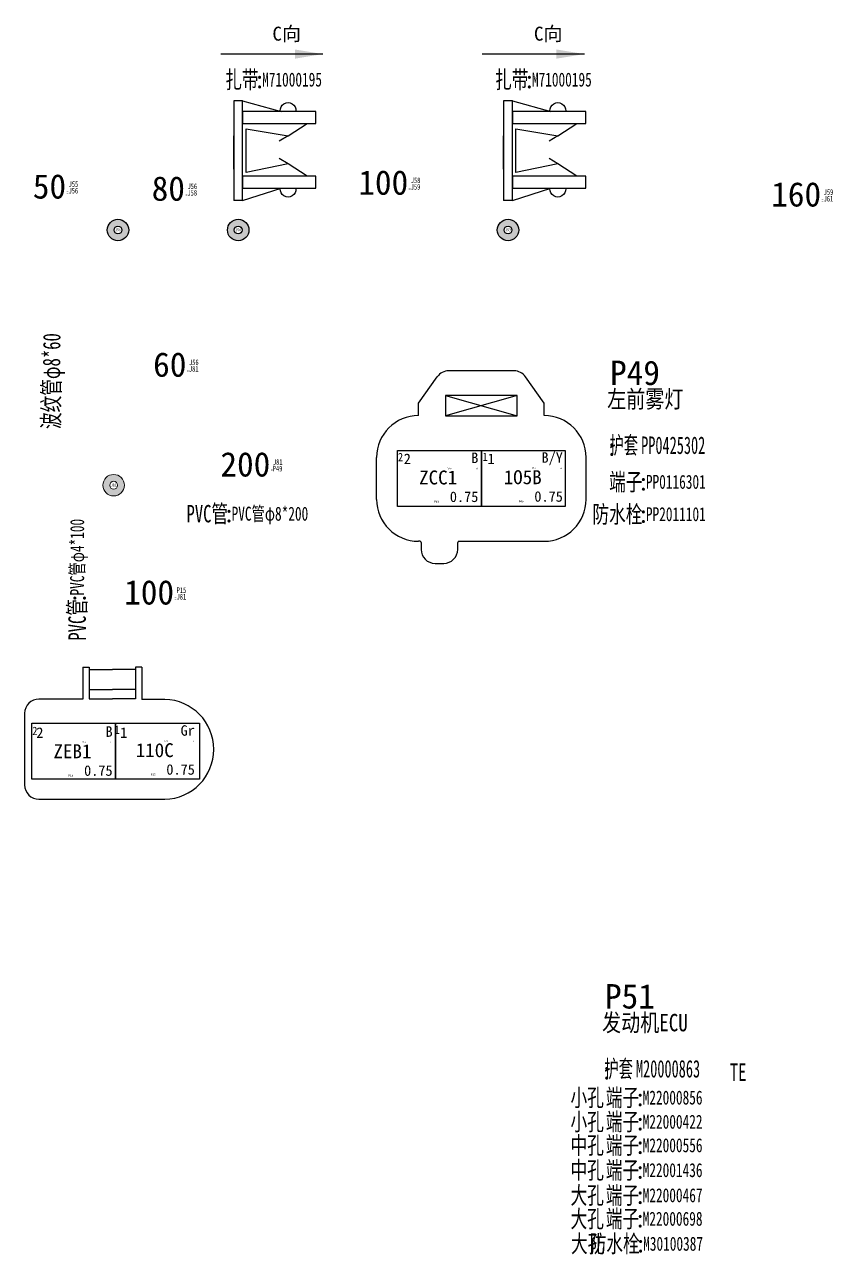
# Model space of a CAD drawing. Header units: millimetres. Extents: x -2653 to 6698, y -4403 to -42.
# Drawn here: x 482.6 to 598.1, y -683 to -507 of the extents above; entities that cross this region are included whole.
import ezdxf
from ezdxf.enums import TextEntityAlignment as Align

# ---------------------------------------------------------------- set-up
doc = ezdxf.new("R2010")
doc.units = ezdxf.units.MM
doc.header["$MEASUREMENT"] = 0
doc.linetypes.add('ACAD_ISO02W100', pattern=[15, 12, -3])
for name, color, linetype in [('DIM', 6, 'Continuous'), ('文字', 3, 'Continuous'), ('管-供应商', 43, 'Continuous'), ('管-内径', 2, 'Continuous'), ('管-名称', 59, 'Continuous'), ('管-外径', 6, 'Continuous'), ('管-编码', 58, 'Continuous'), ('节点长度', 1, 'Continuous'), ('节点长度-L', 32, 'Continuous'), ('轮廓线', 7, 'Continuous'), ('连接器-供应商', 43, 'Continuous'), ('连接器-功能', 63, 'Continuous'), ('连接器-名称', 53, 'Continuous'), ('连接器-编码', 52, 'Continuous'), ('附件-供应商', 43, 'Continuous'), ('附件-名称', 53, 'Continuous'), ('附件-数量', 21, 'Continuous'), ('附件-编码', 52, 'Continuous')]:
    doc.layers.add(name, color=color, linetype=linetype)
for name, color, linetype, plot in [('供方编码', 51, 'Continuous', False), ('备注', 4, 'Continuous', False), ('管-ID', 7, 'Continuous', False), ('管-L', 38, 'Continuous', False), ('管-不打印', 2, 'Continuous', False), ('管-位置', 18, 'Continuous', False), ('管-单位', 2, 'Continuous', False), ('管-工位', 4, 'Continuous', False), ('管-开口', 64, 'Continuous', False), ('管-数量', 6, 'Continuous', False), ('管-类别', 56, 'Continuous', False), ('管-规格', 56, 'Continuous', False), ('管-重叠值', 49, 'Continuous', False), ('管-颜色', 14, 'Continuous', False), ('节点长度-E1', 53, 'Continuous', False), ('节点长度-E2', 53, 'Continuous', False), ('节点长度-不打印', 14, 'Continuous', False), ('连接器-不打印', 1, 'Continuous', False), ('连接器-位置', 12, 'Continuous', False), ('附件-不打印', 2, 'Continuous', False), ('隐藏-剥皮长度', 2, 'Continuous', False), ('隐藏-加余量', 1, 'Continuous', False), ('隐藏-备注', 1, 'Continuous', False), ('隐藏-孔位', 1, 'Continuous', False), ('隐藏-对应端子', 2, 'Continuous', False), ('隐藏-节点长度辅助', 202, 'Continuous', False), ('隐藏-规格', 1, 'Continuous', False), ('隐藏-辅助信息', 3, 'Continuous', False), ('隐藏-防水栓', 2, 'Continuous', False)]:
    doc.layers.add(name, color=color, linetype=linetype, plot=plot)
doc.styles.add('CL', font='', dxfattribs={"height": 2})
doc.styles.get("Standard").update_dxf_attribs({"font": 'txt', "bigfont": 'gbcbig.shx'})
doc.styles.add('灯泡', font='', dxfattribs={"width": 0.7})
doc.styles.get('CL').set_extended_font_data('SimSun')
doc.styles.get('灯泡').set_extended_font_data('NSimSun')
doc.dimstyles.get("Standard").update_dxf_attribs({"dimtxt": 10, "dimasz": 0.18, "dimexe": 0.18, "dimexo": 0.0625, "dimgap": 0.09, "dimtad": 0, "dimtih": 1, "dimtoh": 1, "dimdec": 4, "dimzin": 0, "dimdsep": 46, "dimtxsty": 'Standard', "dimcen": 0.09, "dimadec": 0, "dimazin": 0, "dimtfac": 1, "dimtdec": 4, "dimtofl": 0, "dimtmove": 0, "dimatfit": 3, "dimfxl": 1, "dimtolj": 1, "dimtzin": 0, "dimarcsym": 0})

# ---------------------------------------------------------------- blocks, each defined once
blk = doc.blocks.new('1J0 973 772（出线）')
for p, q in [((934.02, 1231.78), (934.93, 1231.78)), ((934.02, 1231.78), (934.02, 1227.23)), ((934.93, 1231.78), (934.93, 1227.24)), ((934.93, 1231.44), (938.24, 1231.44)), ((941.54, 1231.44), (938.24, 1231.44)), ((942.46, 1231.78), (941.54, 1231.78)), ((941.54, 1231.78), (941.54, 1227.24)), ((942.46, 1231.78), (942.46, 1227.17)), ((934.02, 1227.23), (927.72, 1227.23)), ((934.93, 1228.59), (938.24, 1228.59)), ((934.93, 1227.24), (938.24, 1227.24)), ((941.54, 1228.59), (938.24, 1228.59)), ((941.54, 1227.24), (938.24, 1227.24)), ((945.76, 1227.17), (942.46, 1227.17)), ((925.68, 1225.19), (925.68, 1214.93)), ((925.68, 1225.19), (925.68, 1225.19)), ((925.68, 1214.93), (925.68, 1214.93)), ((927.72, 1212.89), (945.76, 1212.89))]:
    blk.add_line(p, q)
for points in [[(926.71, 1223.78), (938.71, 1223.78), (938.71, 1215.78), (926.71, 1215.78)], [(938.71, 1223.78), (950.71, 1223.78), (950.71, 1215.78), (938.71, 1215.78)]]:
    blk.add_lwpolyline(points, close=True)
for centre, radius, start, end in [((927.72, 1225.19), 2.04, 90, 180), ((945.62, 1220.03), 7.14, 271.1581, 88.8419), ((927.72, 1214.93), 2.04, 180, 270)]:
    blk.add_arc(centre, radius, start, end)
at = {"char_height": 1.5, "width": 4.0483, "attachment_point": 3}
for s, insert in [('{\\fSimSun|b0|i0|c134|p2;2}', (928.37, 1223.17)), ('{\\fSimSun|b0|i0|c134|p2;1}', (940.37, 1223.17))]:
    blk.add_mtext(s, dxfattribs=dict(at, insert=insert))
blk = doc.blocks.new('电线2')
at = {"layer": '轮廓线', "color": 7, "style": 'CL', "flags": 4}
for tag, p in [('颜色', (5.88, 2.8)), ('线径', (5.88, -2.78))]:
    blk.add_attdef(tag, text='', height=1.5, dxfattribs=at).set_placement(p, align=Align.MIDDLE_RIGHT)
blk.add_attdef('线号', text='', height=2, dxfattribs=at).set_placement((0.13, -0.02), align=Align.MIDDLE_CENTER)
at = {"layer": '隐藏-剥皮长度', "color": 2, "style": 'CL', "width": 0.9, "flags": 4}
blk.add_attdef('剥皮', text='', height=0.1, dxfattribs=at).set_placement((5.74, 1.22), align=Align.MIDDLE_RIGHT)
at = {"layer": '隐藏-加余量', "color": 1, "style": 'CL', "width": 0.9, "flags": 4}
blk.add_attdef('加余量', text='', height=0.1, dxfattribs=at).set_placement((5.74, 1.36), align=Align.MIDDLE_RIGHT)
at = {"layer": '隐藏-备注', "color": 1, "style": 'CL', "width": 0.9, "flags": 5}
blk.add_attdef('备注', text='', height=0.1, dxfattribs=at).set_placement((3.7, -1.38), align=Align.MIDDLE_CENTER)
at = {"layer": '隐藏-孔位', "color": 6, "style": 'CL', "width": 0.9, "flags": 4}
blk.add_attdef('孔位', text='', height=1.2, dxfattribs=at).set_placement((-5.62, 2.91), align=Align.MIDDLE_LEFT)
at = {"layer": '隐藏-对应端子', "color": 2, "style": 'CL', "width": 0.9, "flags": 4}
blk.add_attdef('对应簧片', text='', height=0.1, dxfattribs=at).set_placement((2.06, 1.21), align=Align.MIDDLE_RIGHT)
at = {"layer": '隐藏-规格', "color": 1, "style": 'CL', "width": 0.9, "flags": 5}
blk.add_attdef('规格', text='', height=0.2, dxfattribs=at).set_placement((5.74, -1.39), align=Align.MIDDLE_RIGHT)
at = {"layer": '隐藏-辅助信息', "color": 3, "style": 'CL', "width": 0.9, "flags": 5}
for tag, p in [('供方编码', (3.7, 1.24)), ('编码', (3.7, 1.37))]:
    blk.add_attdef(tag, text='', height=0.1, dxfattribs=at).set_placement(p, align=Align.MIDDLE_CENTER)
at = {"layer": '隐藏-辅助信息', "color": 2, "style": 'CL', "width": 0.9, "flags": 5}
for tag, p in [('辅助', (3.7, 1.51)), ('标识管', (3.7, -1.14))]:
    blk.add_attdef(tag, text='', height=0.1, dxfattribs=at).set_placement(p, align=Align.MIDDLE_CENTER)
at = {"layer": '隐藏-辅助信息', "color": 3, "style": 'CL', "width": 0.9, "flags": 5}
for tag, p in [('线种', (2.06, -1.26)), ('工位', (2.06, -1.38))]:
    blk.add_attdef(tag, text='', height=0.1, dxfattribs=at).set_placement(p, align=Align.MIDDLE_RIGHT)
at = {"layer": '隐藏-辅助信息', "color": 1, "style": 'CL', "width": 0.9, "flags": 5}
blk.add_attdef('选项', text='', height=0.1, dxfattribs=at).set_placement((3.7, -1.26), align=Align.MIDDLE_CENTER)
at = {"layer": '隐藏-辅助信息', "color": 4, "style": 'CL', "width": 0.9, "flags": 4}
blk.add_attdef('位置', text='', height=0.3, dxfattribs=at).set_placement((-0.09, -3.49), align=Align.MIDDLE_CENTER)
at = {"layer": '隐藏-防水栓', "color": 2, "style": 'CL', "width": 0.9, "flags": 4}
blk.add_attdef('防水栓', text='', height=0.1, dxfattribs=at).set_placement((2.06, 1.36), align=Align.MIDDLE_RIGHT)
blk = doc.blocks.new('附件')
at = {"layer": '文字', "color": 3, "style": 'CL'}
blk.add_text(':', height=2.5, dxfattribs=at).set_placement((-3.79, -0.38), align=Align.MIDDLE_CENTER)
at = {"layer": '附件-不打印', "color": 3, "style": 'CL', "width": 0.7, "flags": 5}
for tag, p in [('供方编码', (-8.49, -1.62)), ('范围', (-8.49, -1.32)), ('工位', (-6.9, -1.32)), ('位置', (-5.31, -1.32))]:
    blk.add_attdef(tag, text='', height=0.2, dxfattribs=at).set_placement(p, align=Align.MIDDLE_CENTER)
at = {"layer": '附件-不打印', "color": 1, "style": 'CL'}
for tag, width, flags, p in [('选项', 0.7, 13, (-6.9, -1.62)), ('备注', 0.7, 5, (-5.31, -1.62)), ('规格', 0.7, 5, (-3.72, -1.62)), ('单位', 0.6, 1, (-3.72, -1.32))]:
    blk.add_attdef(tag, text='', height=0.2, dxfattribs=dict(at, width=width, flags=flags)).set_placement(p, align=Align.MIDDLE_CENTER)
at = {"layer": '附件-供应商', "color": 3, "style": 'CL', "width": 0.7, "flags": 8}
blk.add_attdef('供应商', text='', height=2.5, dxfattribs=at).set_placement((-13.4, -0.42), align=Align.MIDDLE_RIGHT)
at = {"layer": '附件-名称', "color": 3, "style": 'CL', "width": 0.7, "flags": 4}
blk.add_attdef('名称', text='', height=2.5, dxfattribs=at).set_placement((-3.92, -0.38), align=Align.MIDDLE_RIGHT)
at = {"layer": '附件-数量', "color": 2, "style": 'CL', "width": 0.7, "flags": 2}
blk.add_attdef('*', text='', height=1, dxfattribs=at).set_placement((15.72, -0.38), align=Align.MIDDLE_CENTER)
at = {"layer": '附件-数量', "color": 2, "style": 'CL', "width": 0.7, "flags": 4}
blk.add_attdef('数量', text='', height=1.2, dxfattribs=at).set_placement((16.07, -0.38), align=Align.MIDDLE_LEFT)
at = {"layer": '附件-编码', "color": 2, "style": 'CL', "width": 0.7, "flags": 4}
blk.add_attdef('编码', text='', height=2.5, dxfattribs=at).set_placement((-3.65, -0.38), align=Align.MIDDLE_LEFT)
blk = doc.blocks.new('9818107')
at = {"color": 0, "linetype": 'Continuous'}
for p, q in [((41.16, 26.26), (41.19, 26.57)), ((41.19, 26.57), (41.3, 26.85)), ((41.3, 26.85), (41.48, 27.09)), ((41.48, 27.09), (41.72, 27.28)), ((41.72, 27.28), (42, 27.4)), ((42, 27.4), (42.3, 27.44)), ((42.3, 27.44), (42.59, 27.4)), ((42.59, 27.4), (42.88, 27.28)), ((42.88, 27.28), (43.12, 27.09)), ((43.12, 27.09), (43.3, 26.85)), ((48.8, 27.93), (43.3, 26.18)), ((43.3, 26.85), (43.4, 26.57)), ((43.4, 26.57), (43.43, 26.26)), ((48.8, 27.93), (48.8, 13.68)), ((50.05, 13.68), (50.05, 27.93)), ((48.8, 26.18), (38.3, 26.18)), ((38.3, 26.18), (38.3, 24.43)), ((48.8, 24.43), (48.8, 26.18)), ((38.3, 24.43), (48.8, 24.43)), ((39.55, 24.43), (42.3, 22.68)), ((42.3, 22.68), (48.3, 23.93)), ((48.3, 23.93), (48.3, 17.68)), ((48.8, 24.43), (48.8, 24.43)), ((50.05, 23.43), (50.05, 18.68)), ((42.3, 22.68), (43.55, 21.93)), ((42.3, 18.68), (43.55, 19.43)), ((42.3, 18.68), (39.55, 16.93)), ((48.3, 17.68), (42.3, 18.68)), ((48.8, 16.93), (38.3, 16.93)), ((38.3, 16.93), (38.3, 15.18)), ((48.8, 15.18), (48.8, 16.93)), ((38.3, 15.18), (48.8, 15.18)), ((41.19, 14.8), (41.16, 15.1)), ((41.3, 14.52), (41.19, 14.8)), ((41.48, 14.28), (41.3, 14.52)), ((41.72, 14.09), (41.48, 14.28)), ((43.12, 14.28), (42.88, 14.09)), ((43.3, 14.52), (43.12, 14.28)), ((48.8, 13.68), (43.3, 15.18)), ((43.4, 14.8), (43.3, 14.52)), ((43.43, 15.1), (43.4, 14.8)), ((48.8, 15.18), (48.8, 15.18)), ((42, 13.97), (41.72, 14.09)), ((42.3, 13.92), (42, 13.97)), ((42.59, 13.97), (42.3, 13.92)), ((42.88, 14.09), (42.59, 13.97)), ((48.8, 13.68), (50.05, 13.68)), ((50.05, 13.68), (50.05, 13.68))]:
    blk.add_line(p, q, dxfattribs=at)
at = {"color": 0}
blk.add_line((48.8, 27.93), (50.05, 27.93), dxfattribs=at)
blk = doc.blocks.new('9818106')
at = {"rotation": 180}
blk.add_blockref('9818107', (857.78, -198.67), dxfattribs=at)
blk = doc.blocks.new('分支点')
at = {"layer": '轮廓线'}
h = blk.add_hatch(color=1, dxfattribs=at)
edge = h.paths.add_edge_path()
edge.add_arc((0, 0), 1.54, 0, 360)
edge = h.paths.add_edge_path(flags=16)
edge.add_arc((0, 0), 0.56, 0, 360)
at = {"layer": '轮廓线', "color": 1, "linetype": 'ByBlock', "lineweight": -2}
for radius in [1.54, 0.56]:
    blk.add_circle((0, 0), radius, dxfattribs=at)
at = {"layer": '轮廓线', "color": 2, "style": 'CL', "width": 0.8}
blk.add_attdef('位置', text='', height=0.4, dxfattribs=at).set_placement((0, 0.04), align=Align.MIDDLE_CENTER)
at = {"layer": '隐藏-辅助信息', "color": 1, "style": 'CL', "width": 0.8, "flags": 13}
blk.add_attdef('选项', text='', height=0.1, dxfattribs=at).set_placement((0, -0.46), align=Align.MIDDLE_CENTER)
blk = doc.blocks.new('节点长度')
at = {"layer": '节点长度-E1', "color": 202, "ltscale": 0.5, "style": 'CL', "width": 0.7, "flags": 4}
blk.add_attdef('E1', text='', height=0.8, dxfattribs=at).set_placement((1.35, 0.93), align=Align.MIDDLE_LEFT)
at = {"layer": '节点长度-E2', "color": 202, "ltscale": 0.5, "style": 'CL', "width": 0.7, "flags": 4}
blk.add_attdef('E2', text='', height=0.8, dxfattribs=at).set_placement((1.34, -0.01), align=Align.MIDDLE_LEFT)
at = {"layer": '节点长度-L', "color": 1, "ltscale": 0.5, "style": 'CL', "flags": 4}
blk.add_attdef('L', text='', height=2, dxfattribs=at).set_placement((0.98, 0.61), align=Align.MIDDLE_RIGHT)
at = {"layer": '节点长度-不打印', "color": 202, "ltscale": 0.5, "style": 'CL', "width": 0.7}
blk.add_text('=', height=0.5, dxfattribs=at).set_placement((1.19, -0.27), align=Align.MIDDLE_CENTER)
at = {"layer": '节点长度-不打印', "color": 1, "style": 'CL', "width": 0.8, "flags": 13}
blk.add_attdef('选项', text='', height=0.1, dxfattribs=at).set_placement((0.33, -0.1), align=Align.MIDDLE_CENTER)
blk = doc.blocks.new('连接器')
at = {"layer": '文字', "style": 'CL'}
blk.add_text(':', height=2.5, dxfattribs=at).set_placement((-3.93, -4.36), align=Align.MIDDLE_CENTER)
at = {"layer": '连接器-不打印', "color": 2, "style": 'CL', "width": 0.6, "flags": 5}
for tag, p in [('供方编码', (-7.19, -6.29)), ('数量', (-5.12, -5.84))]:
    blk.add_attdef(tag, text='', height=0.2, dxfattribs=at).set_placement(p, align=Align.MIDDLE_LEFT)
at = {"layer": '连接器-不打印', "color": 3, "style": 'CL', "width": 0.6, "flags": 5}
for tag, p in [('工位', (-7.19, -5.84)), ('规格', (-2.94, -5.84))]:
    blk.add_attdef(tag, text='', height=0.2, dxfattribs=at).set_placement(p, align=Align.MIDDLE_LEFT)
at = {"layer": '连接器-不打印', "color": 1, "style": 'CL', "width": 0.6, "flags": 5}
for tag, p in [('选项', (-7.19, -6.06)), ('备注', (-2.94, -6.06))]:
    blk.add_attdef(tag, text='', height=0.2, dxfattribs=at).set_placement(p, align=Align.MIDDLE_LEFT)
at = {"layer": '连接器-不打印', "color": 1, "style": 'CL', "width": 0.6, "flags": 1}
for tag, p in [('加余量', (-4.97, -6.06)), ('单位', (-4.97, -6.29)), ('自带线', (-2.77, -6.29))]:
    blk.add_attdef(tag, text='', height=0.2, dxfattribs=at).set_placement(p, align=Align.MIDDLE_CENTER)
at = {"layer": '连接器-位置', "color": 1, "style": 'CL', "flags": 4}
blk.add_attdef('位置', text='', height=3.5, dxfattribs=at).set_placement((-4.41, 2.42), align=Align.MIDDLE_CENTER)
at = {"layer": '连接器-供应商', "color": 3, "style": 'CL', "width": 0.6, "flags": 4}
blk.add_attdef('供应商', text='', height=2.5, dxfattribs=at).set_placement((-16.81, -4.38), align=Align.MIDDLE_RIGHT)
at = {"layer": '连接器-功能', "color": 3, "style": 'CL', "width": 0.8, "flags": 4}
blk.add_attdef('功能', text='', height=2.5, dxfattribs=at).set_placement((-4.34, -1.26), align=Align.MIDDLE_CENTER)
at = {"layer": '连接器-名称', "color": 3, "style": 'CL', "width": 0.6, "flags": 4}
blk.add_attdef('名称', text='', height=2.5, dxfattribs=at).set_placement((-4.1, -4.36), align=Align.MIDDLE_RIGHT)
at = {"layer": '连接器-编码', "color": 2, "style": 'CL', "width": 0.6, "flags": 4}
blk.add_attdef('编码', text='', height=2.5, dxfattribs=at).set_placement((-3.66, -4.36), align=Align.MIDDLE_LEFT)
blk = doc.blocks.new('DJ7023-2-21（出线）')
for p, q in [((1144.18, 480.69), (1134.82, 480.69)), ((1130.5, 476.08), (1133.19, 479.85)), ((1148.5, 476.08), (1145.8, 479.85)), ((1144.61, 477.16), (1134.38, 474.26)), ((1134.38, 477.16), (1144.61, 474.26)), ((1130.5, 474.29), (1130.5, 476.08)), ((1148.5, 474.29), (1148.5, 476.08)), ((1134.38, 474.26), (1134.38, 474.26)), ((1124.5, 462.29), (1124.5, 468.29)), ((1154.5, 462.29), (1154.5, 468.29)), ((1130.68, 456.29), (1130.5, 456.29)), ((1130.88, 456.09), (1130.88, 455.12)), ((1136.12, 455.12), (1136.12, 456.09)), ((1136.32, 456.29), (1148.5, 456.29)), ((1132.88, 453.12), (1134.12, 453.12))]:
    blk.add_line(p, q)
for points in [[(1144.61, 477.16), (1134.38, 477.16), (1134.38, 474.26), (1144.61, 474.26)], [(1127.5, 469.29), (1139.5, 469.29), (1139.5, 461.29), (1127.5, 461.29)], [(1139.5, 469.29), (1151.5, 469.29), (1151.5, 461.29), (1139.5, 461.29)]]:
    blk.add_lwpolyline(points, close=True)
for centre, radius, start, end in [((1134.82, 478.69), 2, 90, 144.4552), ((1144.18, 478.69), 2, 35.5448, 90), ((1130.5, 468.29), 6, 90, 180), ((1148.5, 468.29), 6, 0, 90), ((1130.5, 462.29), 6, 180, 270), ((1148.5, 462.29), 6, 270, 0), ((1130.68, 456.09), 0.2, 0, 90), ((1136.32, 456.09), 0.2, 90, 180), ((1132.88, 455.12), 2, 180, 270), ((1134.12, 455.12), 2, 270, 0)]:
    blk.add_arc(centre, radius, start, end)
at = {"char_height": 1.5, "width": 3.8565, "attachment_point": 1}
for s, insert in [('{\\fSimSun|b0|i0|c134|p2;2}', (1128.39, 468.84)), ('{\\fSimSun|b0|i0|c134|p2;1}', (1140.39, 468.84))]:
    blk.add_mtext(s, dxfattribs=dict(at, insert=insert))
blk = doc.blocks.new('管')
at = {"layer": '供方编码', "color": 2, "style": 'CL', "width": 0.7, "flags": 1}
blk.add_attdef('供方编码', text='', height=0.25, dxfattribs=at).set_placement((-1.65, -0.68), align=Align.MIDDLE_LEFT)
at = {"layer": '备注', "color": 1, "style": 'CL', "width": 0.7, "flags": 1}
blk.add_attdef('备注', text='', height=0.25, dxfattribs=at).set_placement((-2.74, -1.35), align=Align.MIDDLE_RIGHT)
at = {"layer": '文字', "color": 3, "style": 'CL', "flags": 9}
for tag, p in [('材质', (-6.17, -3.09)), ('耐低温', (10.81, -3.09)), ('耐高温', (10.81, -5.89)), ('参照标准', (10.54, -9.03))]:
    blk.add_attdef(tag, text='', height=2, dxfattribs=at).set_placement(p, align=Align.MIDDLE_RIGHT)
at = {"layer": '管-ID', "color": 1, "style": 'CL', "width": 0.7, "flags": 5}
blk.add_attdef('ID', text='', height=0.2, dxfattribs=at).set_placement((0.89, -0.7), align=Align.MIDDLE_CENTER)
at = {"layer": '管-L', "color": 2, "style": 'CL', "width": 0.8, "flags": 4}
blk.add_attdef('L', text='', height=0.2, dxfattribs=at).set_placement((5.33, 0.04), align=Align.MIDDLE_LEFT)
at = {"layer": '管-不打印', "color": 1, "style": 'CL', "width": 0.7, "flags": 13}
blk.add_attdef('选项', text='', height=0.2, dxfattribs=at).set_placement((5.15, -1.31), align=Align.MIDDLE_CENTER)
at = {"layer": '管-位置', "color": 3, "style": 'CL', "width": 0.7, "flags": 1}
blk.add_attdef('位置', text='', height=0.25, dxfattribs=at).set_placement((-2.77, -1.07), align=Align.MIDDLE_RIGHT)
at = {"layer": '管-供应商', "color": 3, "style": 'CL', "width": 0.7, "flags": 9}
blk.add_attdef('供应商', text='', height=2.5, dxfattribs=at).set_placement((-12.13, -0.08), align=Align.MIDDLE_RIGHT)
at = {"layer": '管-内径', "color": 3, "style": 'CL', "flags": 9}
blk.add_attdef('内径', text='', height=2, dxfattribs=at).set_placement((-6.19, -5.42), align=Align.MIDDLE_RIGHT)
at = {"layer": '管-单位', "color": 2, "style": 'CL', "width": 0.6, "flags": 5}
blk.add_attdef('单位', text='', height=0.2, dxfattribs=at).set_placement((5.16, -0.7), align=Align.MIDDLE_CENTER)
at = {"layer": '管-名称', "color": 1, "style": 'CL', "width": 0.7, "flags": 5}
blk.add_attdef('名称', text='', height=2.5, dxfattribs=at).set_placement((-2, 0), align=Align.MIDDLE_RIGHT)
at = {"layer": '管-外径', "color": 3, "style": 'CL', "width": 0.7, "flags": 1}
blk.add_attdef('外径', text='', height=2.5, dxfattribs=at).set_placement((-11.47, -8.41), align=Align.MIDDLE_LEFT)
at = {"layer": '管-工位', "color": 3, "style": 'CL', "width": 0.7, "flags": 1}
blk.add_attdef('工位', text='', height=0.25, dxfattribs=at).set_placement((-2.31, -1.34), align=Align.MIDDLE_CENTER)
at = {"layer": '管-开口', "color": 3, "style": 'CL', "width": 0.7, "flags": 1}
blk.add_attdef('开口', text='', height=0.25, dxfattribs=at).set_placement((-4.5, -1.06), align=Align.MIDDLE_CENTER)
at = {"layer": '管-数量', "color": 2, "style": 'CL', "width": 0.8, "flags": 1}
blk.add_attdef('数量', text='', height=2.5, dxfattribs=at).set_placement((4.91, 0.03), align=Align.MIDDLE_LEFT)
at = {"layer": '管-类别', "color": 7, "style": 'CL', "width": 0.6, "flags": 5}
blk.add_attdef('类别', text='', height=0.2, dxfattribs=at).set_placement((1.95, -1.22), align=Align.MIDDLE_CENTER)
at = {"layer": '管-编码', "color": 2, "style": 'CL', "width": 0.7}
blk.add_attdef('编码', text='', height=2.5, dxfattribs=at).set_placement((-1.65, 0.06), align=Align.MIDDLE_LEFT)
at = {"layer": '管-规格', "color": 3, "style": 'CL', "width": 0.7, "flags": 1}
blk.add_attdef('规格', text='', height=0.25, dxfattribs=at).set_placement((-1.61, -1.37), align=Align.MIDDLE_LEFT)
at = {"layer": '管-重叠值', "color": 1, "style": 'CL', "width": 0.6, "flags": 5}
blk.add_attdef('重叠值', text='', height=0.2, dxfattribs=at).set_placement((4.09, -0.96), align=Align.MIDDLE_CENTER)
at = {"layer": '管-颜色', "color": 7, "style": 'CL', "width": 0.6, "flags": 5}
blk.add_attdef('颜色', text='', height=0.2, dxfattribs=at).set_placement((1.95, -0.96), align=Align.MIDDLE_CENTER)

msp = doc.modelspace()

# ---------------------------------------------------------------- block references
ref = msp.add_blockref('附件', (520.05, -514.44))
ref.add_attrib('名称', '扎带', dxfattribs={"layer": '附件-名称', "color": 3, "height": 2.5, "style": 'CL', "width": 0.7, "flags": 4}).set_placement((516.12, -514.82), align=Align.MIDDLE_RIGHT)
ref.add_attrib('编码', 'M71000195', dxfattribs={"layer": '附件-编码', "color": 2, "height": 2, "style": 'CL', "width": 0.7, "flags": 4}).set_placement((516.62, -514.82), align=Align.MIDDLE_LEFT)
ref = msp.add_blockref('附件', (558.67, -514.44))
ref.add_attrib('名称', '扎带', dxfattribs={"layer": '附件-名称', "color": 3, "height": 2.5, "style": 'CL', "width": 0.7, "flags": 4}).set_placement((554.75, -514.82), align=Align.MIDDLE_RIGHT)
ref.add_attrib('编码', 'M71000195', dxfattribs={"layer": '附件-编码', "color": 2, "height": 2, "style": 'CL', "width": 0.7, "flags": 4}).set_placement((555.25, -514.82), align=Align.MIDDLE_LEFT)
for name, p in [('9818106', (-295.15, -305.53)), ('9818106', (-256.53, -305.53)), ('DJ7023-2-21（出线）', (-591.49, -1037.21))]:
    msp.add_blockref(name, p)
at = {"lineweight": -3}
ref = msp.add_blockref('节点长度', (487.57, -530.72), dxfattribs=at)
ref.add_attrib('L', '50', dxfattribs={"layer": '节点长度', "color": 1, "ltscale": 0.5, "height": 3.5, "style": 'CL'}).set_placement((488.55, -530.11), align=Align.MIDDLE_RIGHT)
ref.add_attrib('E1', 'J55', dxfattribs={"layer": '隐藏-节点长度辅助', "color": 202, "ltscale": 0.5, "height": 0.8, "style": 'CL', "width": 0.7}).set_placement((488.92, -529.79), align=Align.MIDDLE_LEFT)
ref.add_attrib('E2', 'J56', dxfattribs={"layer": '隐藏-节点长度辅助', "color": 202, "ltscale": 0.5, "height": 0.8, "style": 'CL', "width": 0.7}).set_placement((488.91, -530.73), align=Align.MIDDLE_LEFT)
ref = msp.add_blockref('节点长度', (504.59, -531.03), dxfattribs=at)
ref.add_attrib('L', '80', dxfattribs={"layer": '节点长度', "color": 1, "ltscale": 0.5, "height": 3.5, "style": 'CL'}).set_placement((505.57, -530.42), align=Align.MIDDLE_RIGHT)
ref.add_attrib('E1', 'J56', dxfattribs={"layer": '隐藏-节点长度辅助', "color": 202, "ltscale": 0.5, "height": 0.8, "style": 'CL', "width": 0.7}).set_placement((505.94, -530.1), align=Align.MIDDLE_LEFT)
ref.add_attrib('E2', 'J58', dxfattribs={"layer": '隐藏-节点长度辅助', "color": 202, "ltscale": 0.5, "height": 0.8, "style": 'CL', "width": 0.7}).set_placement((505.93, -531.04), align=Align.MIDDLE_LEFT)
ref = msp.add_blockref('分支点', (495.98, -536.36), dxfattribs=at)
ref.add_attrib('位置', 'J56', dxfattribs={"layer": '隐藏-辅助信息', "color": 2, "height": 0.4, "style": 'CL', "width": 0.8}).set_placement((495.98, -536.33), align=Align.MIDDLE_CENTER)
ref = msp.add_blockref('分支点', (513.2, -536.36), dxfattribs=at)
ref.add_attrib('位置', 'J58', dxfattribs={"layer": '隐藏-辅助信息', "color": 2, "height": 0.4, "style": 'CL', "width": 0.8}).set_placement((513.2, -536.33), align=Align.MIDDLE_CENTER)
ref = msp.add_blockref('分支点', (551.83, -536.36), dxfattribs=at)
ref.add_attrib('位置', 'J59', dxfattribs={"layer": '隐藏-辅助信息', "color": 2, "height": 0.4, "style": 'CL', "width": 0.8}).set_placement((551.83, -536.33), align=Align.MIDDLE_CENTER)
at = {"rotation": 89.4992701211901}
msp.add_blockref('管', (486.45, -563.21), dxfattribs=at).add_auto_attribs({'编码': '波纹管φ8*60'})
ref = msp.add_blockref('连接器', (570.62, -563.08))
ref.add_attrib('位置', 'P49', dxfattribs={"layer": '连接器-位置', "color": 1, "height": 3.5, "style": 'CL', "flags": 8}).set_placement((570.01, -556.8), align=Align.MIDDLE_CENTER)
ref.add_attrib('功能', '左前雾灯', dxfattribs={"layer": '连接器-功能', "color": 3, "height": 2.5, "style": 'CL', "width": 0.8, "flags": 8}).set_placement((566.03, -560.56), align=Align.MIDDLE_LEFT)
ref.add_attrib('名称', '护套', dxfattribs={"layer": '连接器-名称', "color": 3, "height": 2.5, "style": 'CL', "width": 0.6, "flags": 8}).set_placement((570.45, -567.17), align=Align.MIDDLE_RIGHT)
ref.add_attrib('编码', 'PP0425302', dxfattribs={"layer": '连接器-编码', "color": 7, "height": 2.5, "style": 'CL', "width": 0.6}).set_placement((570.89, -567.17), align=Align.MIDDLE_LEFT)
at = {"lineweight": 0}
ref = msp.add_blockref('电线2', (541.7, -571.77), dxfattribs=at)
ref.add_attrib('线号', 'ZCC1', dxfattribs={"layer": '轮廓线', "color": 7, "height": 2, "style": 'CL'}).set_placement((541.82, -571.79), align=Align.MIDDLE_CENTER)
ref.add_attrib('线径', '0.75', dxfattribs={"layer": '轮廓线', "color": 7, "height": 1.5, "style": 'CL'}).set_placement((547.58, -574.55), align=Align.MIDDLE_RIGHT)
ref.add_attrib('颜色', 'B', dxfattribs={"layer": '轮廓线', "color": 7, "height": 1.5, "style": 'CL'}).set_placement((547.58, -568.97), align=Align.MIDDLE_RIGHT)
ref.add_attrib('孔位', '2', dxfattribs={"layer": '隐藏-孔位', "color": 6, "height": 1.2, "style": 'CL', "width": 0.9}).set_placement((536.07, -568.87), align=Align.MIDDLE_LEFT)
ref.add_attrib('剥皮', '剥皮', dxfattribs={"layer": '隐藏-剥皮长度', "color": 2, "height": 0.1, "style": 'CL', "width": 0.9}).set_placement((547.44, -570.55), align=Align.MIDDLE_RIGHT)
ref.add_attrib('对应簧片', 'PP0116301', dxfattribs={"layer": '隐藏-对应端子', "color": 2, "height": 0.1, "style": 'CL', "width": 0.9}).set_placement((543.75, -570.56), align=Align.MIDDLE_RIGHT)
ref.add_attrib('防水栓', 'PP2011101', dxfattribs={"layer": '隐藏-防水栓', "color": 2, "height": 0.1, "style": 'CL', "width": 0.9}).set_placement((543.75, -570.41), align=Align.MIDDLE_RIGHT)
ref.add_attrib('加余量', '25', dxfattribs={"layer": '隐藏-加余量', "color": 1, "height": 0.1, "style": 'CL', "width": 0.9}).set_placement((547.44, -570.41), align=Align.MIDDLE_RIGHT)
ref.add_attrib('位置', 'P49', dxfattribs={"layer": '隐藏-辅助信息', "color": 4, "height": 0.3, "style": 'CL', "width": 0.9}).set_placement((541.6, -575.26), align=Align.MIDDLE_CENTER)
ref = msp.add_blockref('电线2', (553.81, -571.73), dxfattribs=at)
ref.add_attrib('线号', '1O5B', dxfattribs={"layer": '轮廓线', "color": 7, "height": 2, "style": 'CL'}).set_placement((553.93, -571.75), align=Align.MIDDLE_CENTER)
ref.add_attrib('线径', '0.75', dxfattribs={"layer": '轮廓线', "color": 7, "height": 1.5, "style": 'CL'}).set_placement((559.68, -574.51), align=Align.MIDDLE_RIGHT)
ref.add_attrib('颜色', 'B/Y', dxfattribs={"layer": '轮廓线', "color": 7, "height": 1.5, "style": 'CL'}).set_placement((559.68, -568.93), align=Align.MIDDLE_RIGHT)
ref.add_attrib('孔位', '1', dxfattribs={"layer": '隐藏-孔位', "color": 6, "height": 1.2, "style": 'CL', "width": 0.9}).set_placement((548.18, -568.83), align=Align.MIDDLE_LEFT)
ref.add_attrib('剥皮', '剥皮', dxfattribs={"layer": '隐藏-剥皮长度', "color": 2, "height": 0.1, "style": 'CL', "width": 0.9}).set_placement((559.55, -570.51), align=Align.MIDDLE_RIGHT)
ref.add_attrib('对应簧片', 'PP0116301', dxfattribs={"layer": '隐藏-对应端子', "color": 2, "height": 0.1, "style": 'CL', "width": 0.9}).set_placement((555.86, -570.53), align=Align.MIDDLE_RIGHT)
ref.add_attrib('防水栓', 'PP2011101', dxfattribs={"layer": '隐藏-防水栓', "color": 2, "height": 0.1, "style": 'CL', "width": 0.9}).set_placement((555.86, -570.37), align=Align.MIDDLE_RIGHT)
ref.add_attrib('加余量', '25', dxfattribs={"layer": '隐藏-加余量', "color": 1, "height": 0.1, "style": 'CL', "width": 0.9}).set_placement((559.55, -570.37), align=Align.MIDDLE_RIGHT)
ref.add_attrib('位置', 'P49', dxfattribs={"layer": '隐藏-辅助信息', "color": 4, "height": 0.3, "style": 'CL', "width": 0.9}).set_placement((553.71, -575.22), align=Align.MIDDLE_CENTER)
msp.add_blockref('分支点', (495.36, -572.9), dxfattribs=at).add_auto_attribs({'位置': 'J81'})
ref = msp.add_blockref('附件', (575, -572.03))
ref.add_attrib('名称', '端子', dxfattribs={"layer": '附件-名称', "color": 3, "height": 2.5, "style": 'CL', "width": 0.7, "flags": 8}).set_placement((571.07, -572.41), align=Align.MIDDLE_RIGHT)
ref.add_attrib('编码', 'PP0116301', dxfattribs={"layer": '附件-编码', "color": 2, "height": 2, "style": 'CL', "width": 0.7}).set_placement((571.57, -572.41), align=Align.MIDDLE_LEFT)
ref = msp.add_blockref('附件', (515.67, -576.58), dxfattribs=dict(rotation=0.0023128321941162))
ref.add_attrib('名称', 'PVC管', dxfattribs={"layer": '附件-名称', "color": 3, "height": 2.5, "rotation": 0.0023, "style": 'CL', "width": 0.7, "flags": 4}).set_placement((511.75, -576.97), align=Align.MIDDLE_RIGHT)
ref.add_attrib('编码', 'PVC管φ8*200', dxfattribs={"layer": '附件-编码', "color": 2, "height": 2, "rotation": 0.0023, "style": 'CL', "width": 0.7, "flags": 4}).set_placement((512.25, -576.97), align=Align.MIDDLE_LEFT)
ref = msp.add_blockref('附件', (575, -576.66))
ref.add_attrib('名称', '防水栓', dxfattribs={"layer": '附件-名称', "color": 3, "height": 2.5, "style": 'CL', "width": 0.7, "flags": 8}).set_placement((571.07, -577.04), align=Align.MIDDLE_RIGHT)
ref.add_attrib('编码', 'PP2011101', dxfattribs={"layer": '附件-编码', "color": 2, "height": 2, "style": 'CL', "width": 0.7}).set_placement((571.57, -577.04), align=Align.MIDDLE_LEFT)
ref = msp.add_blockref('附件', (489.75, -585.26), dxfattribs=dict(rotation=90))
ref.add_attrib('名称', 'PVC管', dxfattribs={"layer": '附件-名称', "color": 3, "height": 2.5, "rotation": 90, "style": 'CL', "width": 0.7, "flags": 4}).set_placement((490.13, -589.19), align=Align.MIDDLE_RIGHT)
ref.add_attrib('编码', 'PVC管φ4*100', dxfattribs={"layer": '附件-编码', "color": 2, "height": 2, "rotation": 90, "style": 'CL', "width": 0.7, "flags": 4}).set_placement((490.13, -588.69), align=Align.MIDDLE_LEFT)
at = {"lineweight": -3}
msp.add_blockref('1J0 973 772（出线）', (-443.06, -1830.74), dxfattribs=at)
ref = msp.add_blockref('电线2', (489.34, -610.97), dxfattribs=at)
ref.add_attrib('线号', 'ZEB1', dxfattribs={"layer": '轮廓线', "color": 7, "height": 2, "style": 'CL'}).set_placement((489.46, -610.99), align=Align.MIDDLE_CENTER)
ref.add_attrib('线径', '0.75', dxfattribs={"layer": '轮廓线', "color": 7, "height": 1.5, "style": 'CL'}).set_placement((495.21, -613.75), align=Align.MIDDLE_RIGHT)
ref.add_attrib('颜色', 'B', dxfattribs={"layer": '轮廓线', "color": 7, "height": 1.5, "style": 'CL'}).set_placement((495.21, -608.17), align=Align.MIDDLE_RIGHT)
ref.add_attrib('孔位', '2', dxfattribs={"layer": '隐藏-孔位', "color": 6, "height": 1.2, "style": 'CL', "width": 0.9}).set_placement((483.71, -608.07), align=Align.MIDDLE_LEFT)
ref.add_attrib('剥皮', '4.0', dxfattribs={"layer": '隐藏-剥皮长度', "color": 2, "height": 0.1, "style": 'CL', "width": 0.9}).set_placement((495.08, -609.75), align=Align.MIDDLE_RIGHT)
ref.add_attrib('对应簧片', 'M22002542', dxfattribs={"layer": '隐藏-对应端子', "color": 2, "height": 0.1, "style": 'CL', "width": 0.9}).set_placement((491.39, -609.76), align=Align.MIDDLE_RIGHT)
ref.add_attrib('防水栓', 'M30700105', dxfattribs={"layer": '隐藏-防水栓', "color": 2, "height": 0.1, "style": 'CL', "width": 0.9}).set_placement((491.39, -609.61), align=Align.MIDDLE_RIGHT)
ref.add_attrib('加余量', '25', dxfattribs={"layer": '隐藏-加余量', "color": 1, "height": 0.1, "style": 'CL', "width": 0.9}).set_placement((495.08, -609.61), align=Align.MIDDLE_RIGHT)
ref.add_attrib('位置', 'P15', dxfattribs={"layer": '隐藏-辅助信息', "color": 4, "height": 0.3, "style": 'CL', "width": 0.9}).set_placement((489.24, -614.46), align=Align.MIDDLE_CENTER)
ref = msp.add_blockref('电线2', (501.11, -610.82), dxfattribs=at)
ref.add_attrib('线号', '110C', dxfattribs={"layer": '轮廓线', "color": 7, "height": 2, "style": 'CL'}).set_placement((501.24, -610.83), align=Align.MIDDLE_CENTER)
ref.add_attrib('线径', '0.75', dxfattribs={"layer": '轮廓线', "color": 7, "height": 1.5, "style": 'CL'}).set_placement((506.99, -613.59), align=Align.MIDDLE_RIGHT)
ref.add_attrib('颜色', 'Gr', dxfattribs={"layer": '轮廓线', "color": 7, "height": 1.5, "style": 'CL'}).set_placement((506.99, -608.01), align=Align.MIDDLE_RIGHT)
ref.add_attrib('孔位', '1', dxfattribs={"layer": '隐藏-孔位', "color": 6, "height": 1.2, "style": 'CL', "width": 0.9}).set_placement((495.49, -607.91), align=Align.MIDDLE_LEFT)
ref.add_attrib('剥皮', '4.0', dxfattribs={"layer": '隐藏-剥皮长度', "color": 2, "height": 0.1, "style": 'CL', "width": 0.9}).set_placement((506.86, -609.6), align=Align.MIDDLE_RIGHT)
ref.add_attrib('对应簧片', 'M22002542', dxfattribs={"layer": '隐藏-对应端子', "color": 2, "height": 0.1, "style": 'CL', "width": 0.9}).set_placement((503.17, -609.61), align=Align.MIDDLE_RIGHT)
ref.add_attrib('防水栓', 'M30700105', dxfattribs={"layer": '隐藏-防水栓', "color": 2, "height": 0.1, "style": 'CL', "width": 0.9}).set_placement((503.17, -609.46), align=Align.MIDDLE_RIGHT)
ref.add_attrib('加余量', '25', dxfattribs={"layer": '隐藏-加余量', "color": 1, "height": 0.1, "style": 'CL', "width": 0.9}).set_placement((506.86, -609.46), align=Align.MIDDLE_RIGHT)
ref.add_attrib('位置', 'P15', dxfattribs={"layer": '隐藏-辅助信息', "color": 4, "height": 0.3, "style": 'CL', "width": 0.9}).set_placement((501.02, -614.31), align=Align.MIDDLE_CENTER)
ref = msp.add_blockref('连接器', (569.89, -652.36), dxfattribs=at)
ref.add_attrib('位置', 'P51', dxfattribs={"layer": '连接器-位置', "color": 1, "height": 3.5, "style": 'CL', "flags": 8}).set_placement((569.28, -646.07), align=Align.MIDDLE_CENTER)
ref.add_attrib('功能', '发动机ECU', dxfattribs={"layer": '连接器-功能', "color": 3, "height": 2.5, "style": 'CL', "width": 0.8, "flags": 8}).set_placement((565.3, -649.83), align=Align.MIDDLE_LEFT)
ref.add_attrib('名称', '护套', dxfattribs={"layer": '连接器-名称', "color": 3, "height": 2.5, "style": 'CL', "width": 0.6, "flags": 8}).set_placement((569.72, -656.44), align=Align.MIDDLE_RIGHT)
ref.add_attrib('编码', 'M20000863', dxfattribs={"layer": '连接器-编码', "color": 7, "height": 2.5, "style": 'CL', "width": 0.6}).set_placement((570.15, -656.44), align=Align.MIDDLE_LEFT)
ref = msp.add_blockref('附件', (574.54, -660.17), dxfattribs=at)
ref.add_attrib('名称', '端子', dxfattribs={"layer": '附件-名称', "color": 3, "height": 2.5, "style": 'CL', "width": 0.7, "flags": 8}).set_placement((570.61, -660.56), align=Align.MIDDLE_RIGHT)
ref.add_attrib('备注', '小孔', dxfattribs={"layer": '附件-不打印', "color": 1, "height": 2.5, "style": 'CL', "width": 0.7, "flags": 8}).set_placement((565.55, -661.81), align=Align.RIGHT)
ref.add_attrib('编码', 'M22000856', dxfattribs={"layer": '附件-编码', "color": 2, "height": 2, "style": 'CL', "width": 0.7}).set_placement((571.11, -660.56), align=Align.MIDDLE_LEFT)
ref = msp.add_blockref('附件', (574.54, -663.64), dxfattribs=at)
ref.add_attrib('名称', '端子', dxfattribs={"layer": '附件-名称', "color": 3, "height": 2.5, "style": 'CL', "width": 0.7, "flags": 8}).set_placement((570.61, -664.02), align=Align.MIDDLE_RIGHT)
ref.add_attrib('备注', '小孔', dxfattribs={"layer": '附件-不打印', "color": 1, "height": 2.5, "style": 'CL', "width": 0.7, "flags": 8}).set_placement((565.55, -665.27), align=Align.RIGHT)
ref.add_attrib('编码', 'M22000422', dxfattribs={"layer": '附件-编码', "color": 2, "height": 2, "style": 'CL', "width": 0.7}).set_placement((571.11, -664.02), align=Align.MIDDLE_LEFT)
ref = msp.add_blockref('附件', (574.54, -667.01), dxfattribs=at)
ref.add_attrib('名称', '端子', dxfattribs={"layer": '附件-名称', "color": 3, "height": 2.5, "style": 'CL', "width": 0.7, "flags": 8}).set_placement((570.61, -667.39), align=Align.MIDDLE_RIGHT)
ref.add_attrib('备注', '中孔', dxfattribs={"layer": '附件-不打印', "color": 1, "height": 2.5, "style": 'CL', "width": 0.7, "flags": 8}).set_placement((565.55, -668.64), align=Align.RIGHT)
ref.add_attrib('编码', 'M22000556', dxfattribs={"layer": '附件-编码', "color": 2, "height": 2, "style": 'CL', "width": 0.7}).set_placement((571.11, -667.39), align=Align.MIDDLE_LEFT)
ref = msp.add_blockref('附件', (574.54, -670.56), dxfattribs=at)
ref.add_attrib('名称', '端子', dxfattribs={"layer": '附件-名称', "color": 3, "height": 2.5, "style": 'CL', "width": 0.7, "flags": 8}).set_placement((570.61, -670.95), align=Align.MIDDLE_RIGHT)
ref.add_attrib('备注', '中孔', dxfattribs={"layer": '附件-不打印', "color": 1, "height": 2.5, "style": 'CL', "width": 0.7, "flags": 8}).set_placement((565.55, -672.2), align=Align.RIGHT)
ref.add_attrib('编码', 'M22001436', dxfattribs={"layer": '附件-编码', "color": 2, "height": 2, "style": 'CL', "width": 0.7}).set_placement((571.11, -670.95), align=Align.MIDDLE_LEFT)
ref = msp.add_blockref('附件', (574.54, -674.17), dxfattribs=at)
ref.add_attrib('名称', '端子', dxfattribs={"layer": '附件-名称', "color": 3, "height": 2.5, "style": 'CL', "width": 0.7, "flags": 8}).set_placement((570.61, -674.55), align=Align.MIDDLE_RIGHT)
ref.add_attrib('备注', '大孔', dxfattribs={"layer": '附件-不打印', "color": 1, "height": 2.5, "style": 'CL', "width": 0.7, "flags": 8}).set_placement((565.55, -675.8), align=Align.RIGHT)
ref.add_attrib('编码', 'M22000467', dxfattribs={"layer": '附件-编码', "color": 2, "height": 2, "style": 'CL', "width": 0.7}).set_placement((571.11, -674.55), align=Align.MIDDLE_LEFT)
ref = msp.add_blockref('附件', (574.54, -677.53), dxfattribs=at)
ref.add_attrib('名称', '端子', dxfattribs={"layer": '附件-名称', "color": 3, "height": 2.5, "style": 'CL', "width": 0.7, "flags": 8}).set_placement((570.61, -677.91), align=Align.MIDDLE_RIGHT)
ref.add_attrib('备注', '大孔', dxfattribs={"layer": '附件-不打印', "color": 1, "height": 2.5, "style": 'CL', "width": 0.7, "flags": 8}).set_placement((565.55, -679.17), align=Align.RIGHT)
ref.add_attrib('编码', 'M22000698', dxfattribs={"layer": '附件-编码', "color": 2, "height": 2, "style": 'CL', "width": 0.7}).set_placement((571.11, -677.91), align=Align.MIDDLE_LEFT)
ref = msp.add_blockref('附件', (574.6, -681.11))
ref.add_attrib('名称', '防水栓', dxfattribs={"layer": '附件-名称', "color": 3, "height": 2.5, "style": 'CL', "width": 0.7, "flags": 8}).set_placement((570.68, -681.49), align=Align.MIDDLE_RIGHT)
ref.add_attrib('备注', '大孔', dxfattribs={"layer": '附件-不打印', "color": 1, "height": 2.5, "style": 'CL', "width": 0.7, "flags": 8}).set_placement((565.62, -682.74), align=Align.RIGHT)
ref.add_attrib('编码', 'M30100387', dxfattribs={"layer": '附件-编码', "color": 2, "height": 2, "style": 'CL', "width": 0.7}).set_placement((571.18, -681.49), align=Align.MIDDLE_LEFT)
at = {"layer": '轮廓线', "lineweight": 0}
ref = msp.add_blockref('节点长度', (536.56, -530.17), dxfattribs=at)
ref.add_attrib('L', '100', dxfattribs={"layer": '节点长度', "color": 1, "ltscale": 0.5, "height": 3.5, "style": 'CL'}).set_placement((537.54, -529.56), align=Align.MIDDLE_RIGHT)
ref.add_attrib('E1', 'J58', dxfattribs={"layer": '隐藏-节点长度辅助', "color": 202, "ltscale": 0.5, "height": 0.8, "style": 'CL', "width": 0.7}).set_placement((537.91, -529.24), align=Align.MIDDLE_LEFT)
ref.add_attrib('E2', 'J59', dxfattribs={"layer": '隐藏-节点长度辅助', "color": 202, "ltscale": 0.5, "height": 0.8, "style": 'CL', "width": 0.7}).set_placement((537.9, -530.18), align=Align.MIDDLE_LEFT)
ref = msp.add_blockref('节点长度', (595.68, -531.86), dxfattribs=at)
ref.add_attrib('L', '160', dxfattribs={"layer": '节点长度', "color": 1, "ltscale": 0.5, "height": 3.5, "style": 'CL'}).set_placement((596.66, -531.25), align=Align.MIDDLE_RIGHT)
ref.add_attrib('E1', 'J59', dxfattribs={"layer": '隐藏-节点长度辅助', "color": 202, "ltscale": 0.5, "height": 0.8, "style": 'CL', "width": 0.7}).set_placement((597.03, -530.93), align=Align.MIDDLE_LEFT)
ref.add_attrib('E2', 'J61', dxfattribs={"layer": '隐藏-节点长度辅助', "color": 202, "ltscale": 0.5, "height": 0.8, "style": 'CL', "width": 0.7}).set_placement((597.02, -531.87), align=Align.MIDDLE_LEFT)
ref = msp.add_blockref('节点长度', (504.8, -556.23), dxfattribs=at)
ref.add_attrib('L', '60', dxfattribs={"layer": '节点长度', "color": 1, "ltscale": 0.5, "height": 3.5, "style": 'CL'}).set_placement((505.78, -555.62), align=Align.MIDDLE_RIGHT)
ref.add_attrib('E1', 'J56', dxfattribs={"layer": '隐藏-节点长度辅助', "color": 202, "ltscale": 0.5, "height": 0.8, "style": 'CL', "width": 0.7}).set_placement((506.16, -555.3), align=Align.MIDDLE_LEFT)
ref.add_attrib('E2', 'J81', dxfattribs={"layer": '隐藏-节点长度辅助', "color": 202, "ltscale": 0.5, "height": 0.8, "style": 'CL', "width": 0.7}).set_placement((506.14, -556.24), align=Align.MIDDLE_LEFT)
ref = msp.add_blockref('节点长度', (516.81, -570.51), dxfattribs=at)
ref.add_attrib('L', '200', dxfattribs={"layer": '节点长度', "color": 1, "ltscale": 0.5, "height": 3.5, "style": 'CL'}).set_placement((517.79, -569.9), align=Align.MIDDLE_RIGHT)
ref.add_attrib('E1', 'J81', dxfattribs={"layer": '隐藏-节点长度辅助', "color": 202, "ltscale": 0.5, "height": 0.8, "style": 'CL', "width": 0.7}).set_placement((518.17, -569.58), align=Align.MIDDLE_LEFT)
ref.add_attrib('E2', 'P49', dxfattribs={"layer": '隐藏-节点长度辅助', "color": 202, "ltscale": 0.5, "height": 0.8, "style": 'CL', "width": 0.7}).set_placement((518.15, -570.52), align=Align.MIDDLE_LEFT)
ref = msp.add_blockref('节点长度', (503.03, -588.85), dxfattribs=at)
ref.add_attrib('L', '100', dxfattribs={"layer": '节点长度', "color": 1, "ltscale": 0.5, "height": 3.5, "style": 'CL'}).set_placement((504.01, -588.23), align=Align.MIDDLE_RIGHT)
ref.add_attrib('E1', 'P15', dxfattribs={"layer": '隐藏-节点长度辅助', "color": 202, "ltscale": 0.5, "height": 0.8, "style": 'CL', "width": 0.7}).set_placement((504.39, -587.92), align=Align.MIDDLE_LEFT)
ref.add_attrib('E2', 'J81', dxfattribs={"layer": '隐藏-节点长度辅助', "color": 202, "ltscale": 0.5, "height": 0.8, "style": 'CL', "width": 0.7}).set_placement((504.37, -588.86), align=Align.MIDDLE_LEFT)

# ---------------------------------------------------------------- texts
at = {"layer": '文字', "color": 4, "linetype": 'ACAD_ISO02W100', "lineweight": 13, "ltscale": 0.13, "style": '灯泡', "width": 0.7}
msp.add_text('TE', height=2.5, dxfattribs=at).set_placement((583.59, -658.18))
at = {"layer": '文字', "lineweight": -3, "char_height": 2, "width": 25.3246, "attachment_point": 1, "style": 'CL'}
for insert in [(518.1, -507.25), (555.54, -507.25)]:
    msp.add_mtext('C向', dxfattribs=dict(at, insert=insert))

# ---------------------------------------------------------------- leaders
at = {"layer": 'DIM', "lineweight": -3}
for points in [[(525.32, -511.17), (510.69, -511.17)], [(562.77, -511.17), (548.14, -511.17)]]:
    msp.add_leader(points, dimstyle='Standard', override={"dimtxt": 2.5, "dimasz": 4, "dimexe": 1.25, "dimexo": 0.1, "dimgap": 0.625, "dimtad": 0, "dimtih": 0, "dimdec": 1, "dimzin": 8, "dimcen": 3, "dimclre": 256, "dimclrt": 256, "dimazin": 2, "dimtdec": 2, "dimtofl": 1, "dimtolj": 0, "dimtzin": 8}, dxfattribs=at)

doc.saveas('drawing.dxf')
